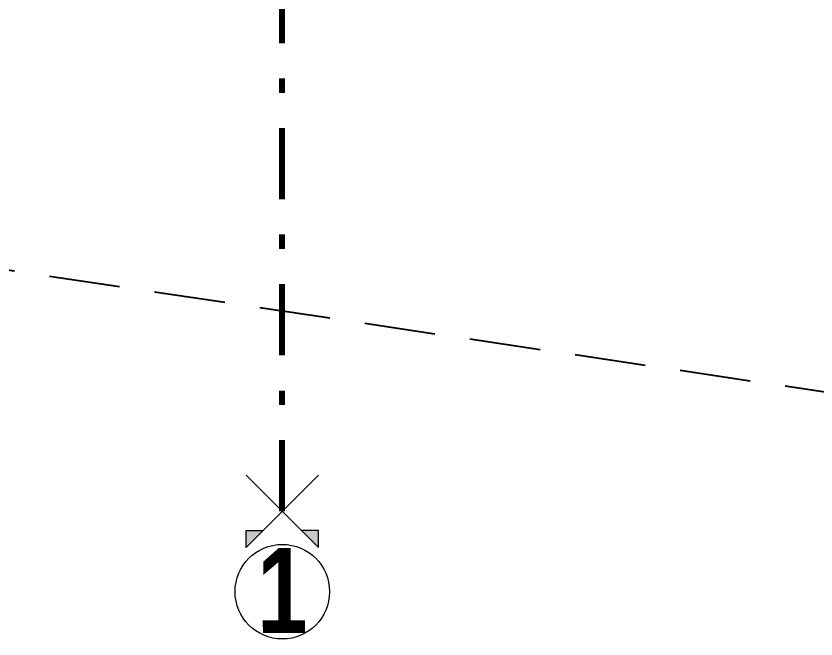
# Model space of a CAD drawing. Extents: x 233 to 569, y -241 to -74.
# Drawn here: x 407.75 to 413.4, y -196.45 to -192.06 of the extents above; entities that cross this region are included whole.
import ezdxf
from ezdxf.enums import TextEntityAlignment as Align

# ---------------------------------------------------------------- set-up
doc = ezdxf.new("R2010")
doc.units = 0
doc.header["$MEASUREMENT"] = 0
for name, pattern in [('CENTER', [2, 1.25, -0.25, 0.25, -0.25]), ('DASHDOT', [1, 0.5, -0.25, 0, -0.25]), ('TRAZOS', [0.75, 0.5, -0.25])]:
    doc.linetypes.add(name, pattern=pattern)
doc.layers.add('00 EJES DE REPLANTEO MODEL 1 Y 2', color=1, linetype='CENTER', lineweight=20)
doc.layers.add('MARCOS', color=4, linetype='CONTINUOUS', lineweight=80)
doc.layers.add('2D TERRENO RETIROS', color=205, linetype='CONTINUOUS')
doc.styles.add('SANSSERIFBOLD', font='', dxfattribs={"width": 0.8, "height": 0.32774})
doc.styles.get('SANSSERIFBOLD').set_extended_font_data('Sitka Banner Semibold', bold=True)

msp = doc.modelspace()

# ---------------------------------------------------------------- hatches: boundary and pattern name
at = {"layer": '00 EJES DE REPLANTEO MODEL 1 Y 2', "linetype": 'Continuous'}
for points in [[(409.3761, -195.8051), (409.3761, -195.6851), (409.4961, -195.6851)], [(409.7652, -195.6851), (409.8852, -195.6851), (409.8852, -195.8051)]]:
    msp.add_hatch(color=256, dxfattribs=at).paths.add_polyline_path(points)

# ---------------------------------------------------------------- linework, layer by layer
for p, q in [((409.8852, -195.296), (409.3761, -195.8051)), ((409.8852, -195.8051), (409.3761, -195.296))]:
    msp.add_line(p, q, dxfattribs=at)
for points in [[(409.3761, -195.8051), (409.3761, -195.6851), (409.4961, -195.6851)], [(409.8852, -195.8051), (409.8852, -195.6851), (409.7652, -195.6851)]]:
    msp.add_lwpolyline(points, dxfattribs=at)
msp.add_circle((409.6306, -196.1177), 0.3334, dxfattribs=at)
at = {"layer": '2D TERRENO RETIROS', "color": 252, "linetype": 'TRAZOS', "true_color": 0x939598}
msp.add_lwpolyline([(418.1055, -167.3414), (418.1055, -169.5807), (418.8676, -195.5173), (396.4897, -192.1814), (396.4897, -165.0197)], dxfattribs=at)
at = {"layer": 'MARCOS', "linetype": 'DASHDOT'}
msp.add_line((409.6306, -195.5505), (409.6306, -163.1183), dxfattribs=at)

# ---------------------------------------------------------------- texts
at = {"layer": '00 EJES DE REPLANTEO MODEL 1 Y 2', "linetype": 'Continuous', "style": 'SANSSERIFBOLD', "width": 0.8}
msp.add_text('1', height=0.6, rotation=0.1277, dxfattribs=at).set_placement((409.6306, -196.1089), align=Align.MIDDLE_CENTER)

doc.saveas('drawing.dxf')
